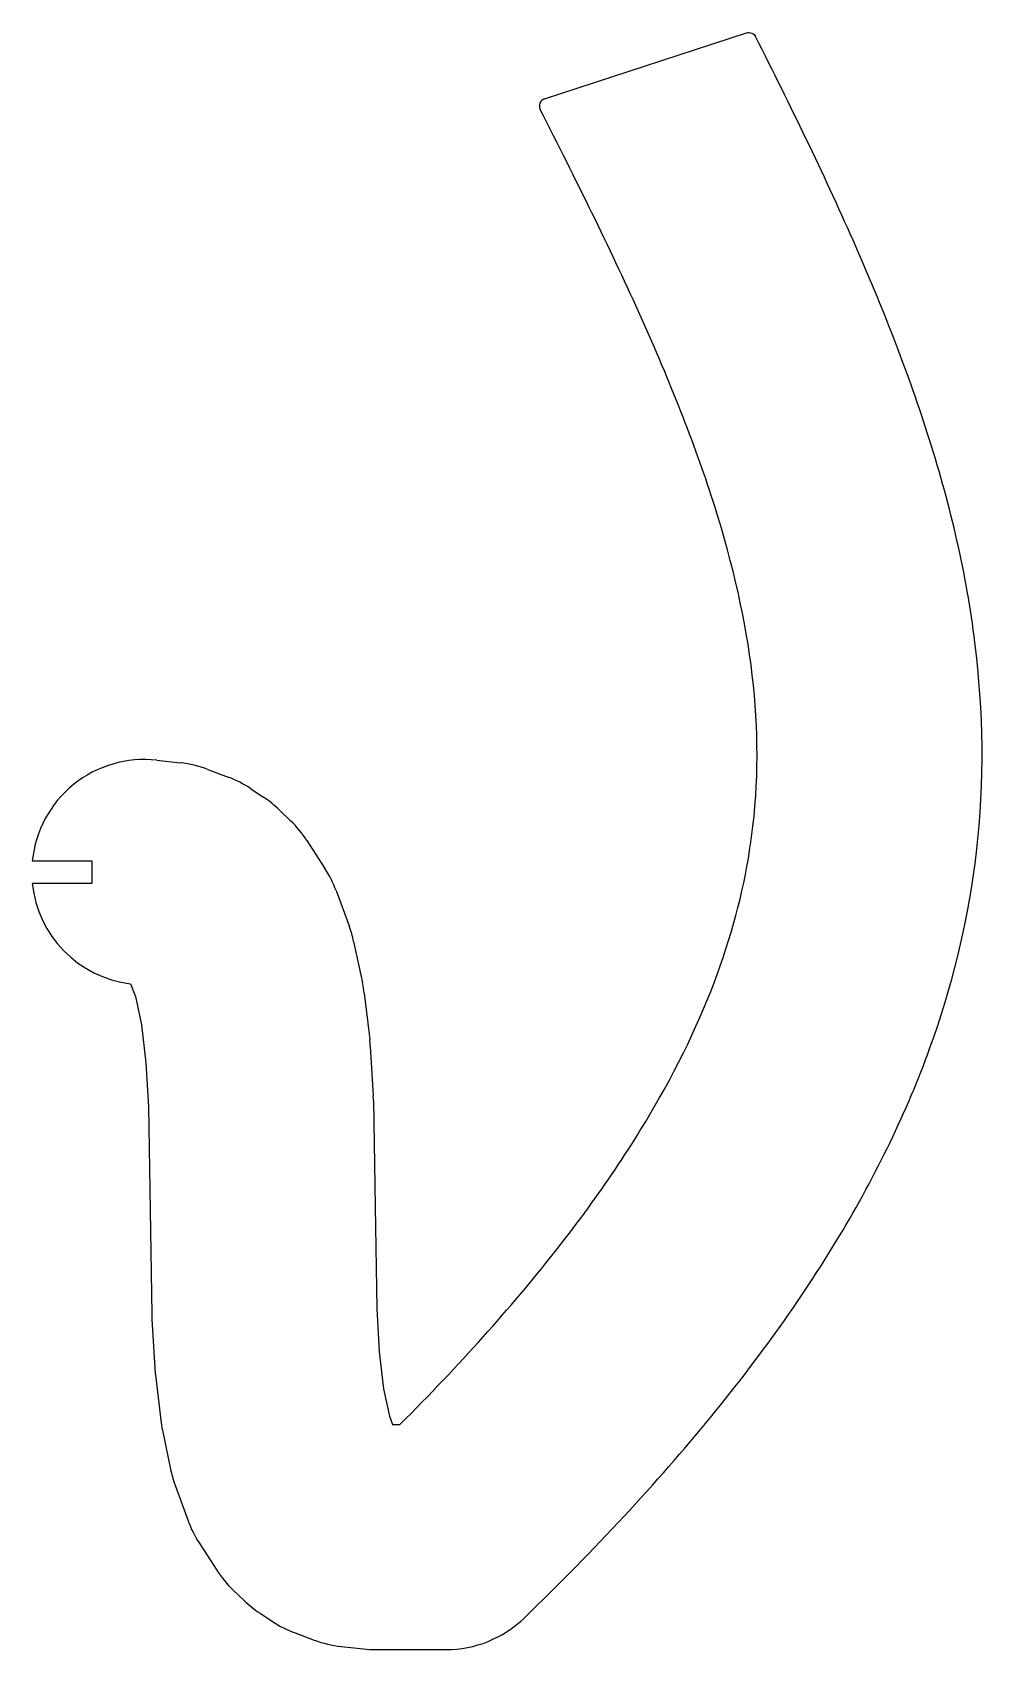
# Model space of a CAD drawing. Header units: millimetres. Extents: x 29 to 156, y -109 to 107.
import ezdxf

# ---------------------------------------------------------------- set-up
doc = ezdxf.new("R2010")
doc.units = ezdxf.units.MM
doc.layers.add('Shape2DView042', color=7, linetype='CONTINUOUS')

msp = doc.modelspace()

# ---------------------------------------------------------------- linework, layer by layer
at = {"layer": 'Shape2DView042'}
for p, q in [((97.377, 98.062), (124.315, 106.848)), ((45.6573, 9.90817), (48.83, 9.55547)), ((52.4631, 8.68341), (55.176, 7.66088)), ((58.1949, 6.11299), (59.9035, 4.97614)), ((62.0047, 3.28706), (63.5024, 1.84331)), ((65.673, -0.78793), (68.0917, -4.51353)), ((29.0752, -3.5), (37.0231, -3.5)), ((37.0231, -3.5), (37.0231, -6.5)), ((37.0231, -6.5), (29.0752, -6.5)), ((69.5758, -7.46915), (71.3195, -12.1745)), ((71.9222, -14.2481), (73.1033, -19.7679)), ((42.185, -19.8898), (42.8128, -21.584)), ((73.3311, -21.1412), (74.0623, -27.3103)), ((42.8128, -21.584), (43.6216, -25.3639)), ((43.6216, -25.3639), (44.2188, -30.4024)), ((74.1403, -28.1899), (74.5339, -34.843)), ((44.2188, -30.4024), (44.5671, -36.2913)), ((44.5671, -36.2913), (44.7864, -50.0632)), ((74.5582, -35.4899), (74.7826, -49.5871)), ((44.7864, -50.0632), (45.0048, -63.9584)), ((74.7827, -49.5902), (74.9961, -63.168)), ((45.0284, -64.596), (45.4093, -71.1279)), ((74.9961, -63.168), (75.333, -68.9451)), ((75.333, -68.9451), (75.9088, -73.8647)), ((45.4856, -71.9983), (46.1926, -78.0396)), ((75.9088, -73.8647), (76.6833, -77.5212)), ((76.6833, -77.5212), (77.0934, -78.6357)), ((46.4165, -79.4043), (47.5584, -84.7952)), ((77.0934, -78.6357), (78.0864, -78.6357)), ((48.1555, -86.8665), (49.8411, -91.4474)), ((51.3269, -94.4196), (53.6647, -98.0306)), ((55.8593, -100.691), (57.3068, -102.083)), ((59.4428, -103.791), (61.0942, -104.88)), ((64.117, -106.416), (66.6629, -107.365)), ((70.258, -108.219), (73.2238, -108.545)), ((74.8668, -108.636), (84.222, -108.636))]:
    msp.add_line(p, q, dxfattribs=at)
for centre, start_param, end_param in [((44, -5), 3.03088, 4.61222), ((47.1727, -5.35269), 2.78115, 3.03088), ((49.8856, -6.37522), 2.55449, 2.78115), ((51.5942, -7.51207), 2.37452, 2.55449), ((53.0918, -8.95582), 2.14662, 2.37452), ((55.5106, -12.6814), 1.92568, 2.14662), ((44, -5), 4.81256, 6.16189), ((57.2542, -17.3867), 1.7816, 1.92568), ((58.4354, -22.9066), 1.68876, 1.7816), ((59.1665, -29.0757), 1.62988, 1.68876), ((59.5601, -35.7287), 1.58672, 1.62988), ((59.7845, -49.8259), 1.58651, 1.58672), ((60.0029, -63.7227), 4.7281, 4.77064), ((60.3839, -70.2546), 4.77064, 4.8289), ((61.0909, -76.2959), 4.8289, 4.92113), ((62.2328, -81.6868), 4.92113, 5.06496), ((63.9184, -86.2676), 5.06496, 5.28695), ((66.2562, -89.8786), 5.28695, 5.51737), ((67.7037, -91.2705), 5.51737, 5.69995), ((69.3551, -92.3601), 5.69995, 5.92647), ((84.222, -93.6357), 0.000000009, 0.768271), ((71.901, -93.3089), 5.92647, 6.17343), ((74.8668, -93.6357), 6.17343, 0.000000009)]:
    msp.add_ellipse(centre, major_axis=(0, -15), ratio=1, start_param=start_param, end_param=end_param, dxfattribs=at)
for points, degree in [([(124.315, 106.848), (124.533, 106.922), (124.807, 106.916), (125.041, 106.807)], 3), ([(154.965, -2.32361), (154.97, -2.28292)], 1)]:
    msp.add_open_spline(points, degree=degree, dxfattribs=at)
for points, knots in [([(124.315, 106.848), (124.523, 106.918), (124.782, 106.917), (125.009, 106.821), (125.237, 106.728), (125.42, 106.545), (125.518, 106.348)], [0, 0, 0, 0, 0.5, 0.5, 0.5, 1, 1, 1, 1]), ([(154.965, -2.32361), (156.062, 7.12426), (155.91, 16.4406), (154.771, 25.5825), (153.634, 34.7289), (151.522, 43.702), (148.725, 52.5961), (145.926, 61.4925), (142.443, 70.3174), (138.506, 79.2244), (134.568, 88.1313), (130.174, 97.1227), (125.518, 106.348)], [0.262087, 0.262087, 0.262087, 0.262087, 0.337992, 0.337992, 0.337992, 0.413898, 0.413898, 0.413898, 0.489803, 0.489803, 0.489803, 0.565708, 0.565708, 0.565708, 0.565708]), ([(97.377, 98.062), (97.1287, 97.9854), (96.8768, 97.7768), (96.7631, 97.4938), (96.6435, 97.2131), (96.6743, 96.8876), (96.7958, 96.6579)], [0, 0, 0, 0, 0.5, 0.5, 0.5, 1, 1, 1, 1]), ([(97.377, 98.062), (97.1287, 97.9854), (96.8768, 97.7768), (96.7631, 97.4938), (96.6435, 97.2131), (96.6743, 96.8876), (96.7958, 96.6579)], [0, 0, 0, 0, 0.5, 0.5, 0.5, 1, 1, 1, 1]), ([(125.165, 1.12941), (125.991, 8.2804), (125.863, 15.3479), (124.905, 22.6231), (123.947, 29.8932), (122.144, 37.369), (119.598, 45.1856), (117.055, 53), (113.767, 61.1467), (109.903, 69.7003), (106.039, 78.2541), (101.601, 87.2125), (96.7958, 96.6579)], [0.262087, 0.262087, 0.262087, 0.262087, 0.340665, 0.340665, 0.340665, 0.419243, 0.419243, 0.419243, 0.497822, 0.497822, 0.497822, 0.5764, 0.5764, 0.5764, 0.5764]), ([(125.165, 1.12941), (125.991, 8.2804), (125.863, 15.3479), (124.905, 22.6231), (123.947, 29.8932), (122.144, 37.369), (119.598, 45.1856), (117.055, 53), (113.767, 61.1467), (109.903, 69.7003), (106.039, 78.2541), (101.601, 87.2125), (96.7958, 96.6579)], [0.262087, 0.262087, 0.262087, 0.262087, 0.340665, 0.340665, 0.340665, 0.419243, 0.419243, 0.419243, 0.497822, 0.497822, 0.497822, 0.5764, 0.5764, 0.5764, 0.5764]), ([(78.0864, -78.6357), (86.0799, -70.6448), (92.8769, -63.048), (98.5968, -55.8129), (104.318, -48.5774), (108.961, -41.706), (112.673, -35.1545), (116.386, -28.6013), (119.171, -22.3713), (121.199, -16.3691), (123.226, -10.3646), (124.501, -4.58564), (125.165, 1.12941)], [0.0109404, 0.0109404, 0.0109404, 0.0109404, 0.0737271, 0.0737271, 0.0737271, 0.136514, 0.136514, 0.136514, 0.1993, 0.1993, 0.1993, 0.262087, 0.262087, 0.262087, 0.262087]), ([(78.0864, -78.6357), (86.0799, -70.6448), (92.8769, -63.048), (98.5968, -55.8129), (104.318, -48.5774), (108.961, -41.706), (112.673, -35.1545), (116.386, -28.6013), (119.171, -22.3713), (121.199, -16.3691), (123.226, -10.3646), (124.501, -4.58564), (125.165, 1.12941)], [0.0109404, 0.0109404, 0.0109404, 0.0109404, 0.0737271, 0.0737271, 0.0737271, 0.136514, 0.136514, 0.136514, 0.1993, 0.1993, 0.1993, 0.262087, 0.262087, 0.262087, 0.262087]), ([(94.6454, -104.422), (104.137, -95.2503), (112.388, -86.3703), (119.508, -77.6767), (126.628, -68.9835), (132.618, -60.4742), (137.558, -52.0529), (142.497, -43.6337), (146.384, -35.2982), (149.266, -27.0075), (152.149, -18.7193), (154.022, -10.4781), (154.965, -2.32361)], [0, 0, 0, 0, 0.0655217, 0.0655217, 0.0655217, 0.131043, 0.131043, 0.131043, 0.196565, 0.196565, 0.196565, 0.262087, 0.262087, 0.262087, 0.262087]), ([(94.6454, -104.422), (104.137, -95.2503), (112.388, -86.3703), (119.508, -77.6767), (126.628, -68.9835), (132.618, -60.4742), (137.558, -52.0529), (142.497, -43.6337), (146.384, -35.2982), (149.266, -27.0075), (152.149, -18.7193), (154.022, -10.4781), (154.965, -2.32361)], [0, 0, 0, 0, 0.0655217, 0.0655217, 0.0655217, 0.131043, 0.131043, 0.131043, 0.196565, 0.196565, 0.196565, 0.262087, 0.262087, 0.262087, 0.262087])]:
    msp.add_open_spline(points, degree=3, knots=knots, dxfattribs=at)

doc.saveas('drawing.dxf')
